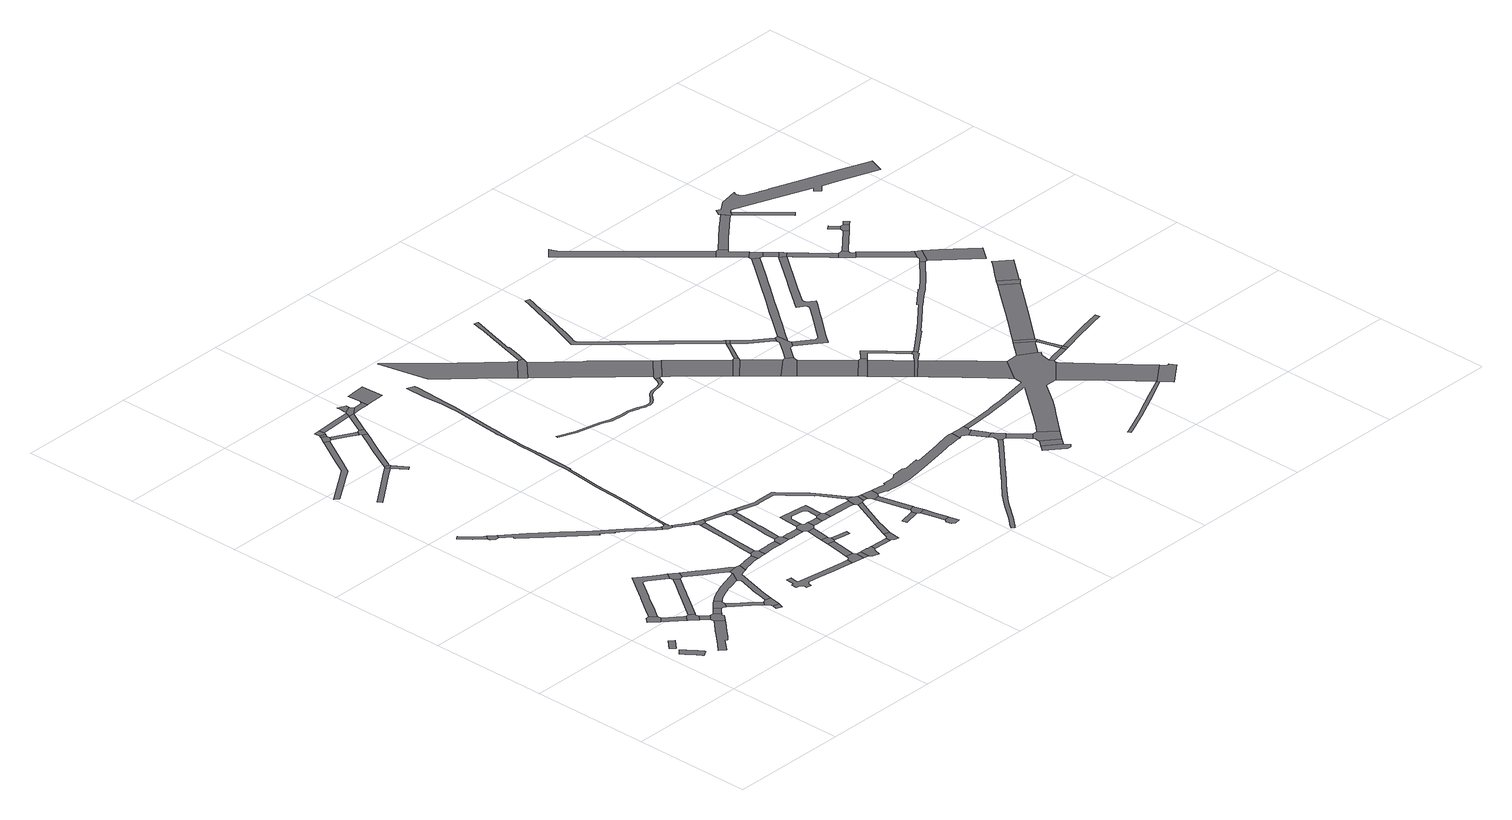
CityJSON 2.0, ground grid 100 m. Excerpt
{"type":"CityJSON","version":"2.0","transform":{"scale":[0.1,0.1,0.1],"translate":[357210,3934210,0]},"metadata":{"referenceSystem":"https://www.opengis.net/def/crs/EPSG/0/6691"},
"CityObjects":{
"road1":{"type":"Road","attributes":{"RoadStructureAttribute.sectionType":"1"},"geometry":[{"type":"MultiSurface","lod":"1","boundaries":[[[0,1,2,3,4,5,6,7,8,9,10,11,12,13,14]]]}]},
"road2":{"type":"Road","geometry":[{"type":"MultiSurface","lod":"1","boundaries":[[[15,16,17,18]]]}]},
"road3":{"type":"Road","geometry":[{"type":"MultiSurface","lod":"1","boundaries":[[[19,20,21,22,23,24,25]]]}]},
"road4":{"type":"Road","attributes":{"RoadStructureAttribute.sectionType":"1"},"geometry":[{"type":"MultiSurface","lod":"1","boundaries":[[[26,27,28,29,30,31,32,33,34,35,36,37,38,39,40]]]}]},
"road5":{"type":"Road","attributes":{"RoadStructureAttribute.sectionType":"1"},"geometry":[{"type":"MultiSurface","lod":"1","boundaries":[[[41,42,25,24,43,44]]]}]},
"road6":{"type":"Road","geometry":[{"type":"MultiSurface","lod":"1","boundaries":[[[43,45,46,47,48,49,50,51,44]]]}]},
"road7":{"type":"Road","attributes":{"RoadStructureAttribute.sectionType":"1"},"geometry":[{"type":"MultiSurface","lod":"1","boundaries":[[[52,53,48,47,54]]]}]},
"road8":{"type":"Road","geometry":[{"type":"MultiSurface","lod":"1","boundaries":[[[55,52,54,56,32,31,57,58,59]]]}]},
"road9":{"type":"Road","attributes":{"RoadStructureAttribute.sectionType":"1"},"geometry":[{"type":"MultiSurface","lod":"1","boundaries":[[[60,61,62,55,59,63,64,65]]]}]},
"road10":{"type":"Road","attributes":{"RoadStructureAttribute.sectionType":"1"},"geometry":[{"type":"MultiSurface","lod":"1","boundaries":[[[66,67,68,69,70,71,72,73,74,75,20,19,76,77,78,79,80,81,82,83]]]}]},
"road11":{"type":"Road","attributes":{"RoadStructureAttribute.sectionType":"1"},"geometry":[{"type":"MultiSurface","lod":"1","boundaries":[[[84,85,86,87,88,51,50,89,90,91,92,93]]]}]},
"road12":{"type":"Road","geometry":[{"type":"MultiSurface","lod":"1","boundaries":[[[94,95,96,97,98,99,100,60,65,101,102]]]}]},
"road13":{"type":"Road","attributes":{"RoadStructureAttribute.sectionType":"1"},"geometry":[{"type":"MultiSurface","lod":"1","boundaries":[[[103,104,105,106,107,108,109,110]]]}]},
"road14":{"type":"Road","attributes":{"RoadStructureAttribute.sectionType":"1"},"geometry":[{"type":"MultiSurface","lod":"1","boundaries":[[[111,112,113,114,115,116,94,102]]]}]},
"road15":{"type":"Road","geometry":[{"type":"MultiSurface","lod":"1","boundaries":[[[106,105,117,118,119,120,121]]]}]},
"road16":{"type":"Road","geometry":[{"type":"MultiSurface","lod":"1","boundaries":[[[122,123,124,125]]]}]},
"road17":{"type":"Road","geometry":[{"type":"MultiSurface","lod":"1","boundaries":[[[126,127,128,113,112,129,122,125]]]}]},
"road18":{"type":"Road","attributes":{"RoadStructureAttribute.sectionType":"1"},"geometry":[{"type":"MultiSurface","lod":"1","boundaries":[[[130,131,132,133,134,135,136,137,138,97,96,139,140,141,142,143,144,145,146,147,148,149,150]]]}]},
"road19":{"type":"Road","geometry":[{"type":"MultiSurface","lod":"1","boundaries":[[[151,152,66,83,84,93]]]}]},
"road20":{"type":"Road","geometry":[{"type":"MultiSurface","lod":"1","boundaries":[[[127,153,154,155,156,157,158,159,160,161,150,149,162,163,164,165,166,167,168,128]]]}]},
"road21":{"type":"Road","attributes":{"RoadStructureAttribute.sectionType":"1"},"geometry":[{"type":"MultiSurface","lod":"1","boundaries":[[[169,170,171,161,160,172,173,174,175,152,151]]]}]},
"road22":{"type":"Road","attributes":{"RoadStructureAttribute.sectionType":"1"},"geometry":[{"type":"MultiSurface","lod":"1","boundaries":[[[120,176,177,178,179,180,181,182,183,184,185,186,187,188,189,190,191,192,193,194,195,196,121]]]}]},
"road23":{"type":"Road","attributes":{"RoadStructureAttribute.sectionType":"1"},"geometry":[{"type":"MultiSurface","lod":"1","boundaries":[[[197,198,199,200,201,202,203,204,205,206,207,208,209,210,211,212,213,214,215,216]]]}]},
"road24":{"type":"Road","attributes":{"RoadStructureAttribute.sectionType":"1"},"geometry":[{"type":"MultiSurface","lod":"1","boundaries":[[[217,218,219,220,221,222,223,224,225,226,227,224,228]]]}]},
"road25":{"type":"Road","geometry":[{"type":"MultiSurface","lod":"1","boundaries":[[[158,229,230,231,232,233,234,235,236,237,238,239,240,241,242,243,159]]]}]},
"road26":{"type":"Road","geometry":[{"type":"MultiSurface","lod":"1","boundaries":[[[224,227,244,245,246,228]]]}]},
"road27":{"type":"Road","attributes":{"RoadStructureAttribute.sectionType":"1"},"geometry":[{"type":"MultiSurface","lod":"1","boundaries":[[[247,248,249,250,251,252,253,254,255,256,257,258,259,260,261,262,263,264,265,266,267,268]]]}]},
"road28":{"type":"Road","geometry":[{"type":"MultiSurface","lod":"1","boundaries":[[[269,270,271,272,273,237,236,274,275,276,277]]]}]},
"road29":{"type":"Road","geometry":[{"type":"MultiSurface","lod":"1","boundaries":[[[278,279,280,281,282,283,284,285,286,287,190,189,288,289]]]}]},
"road30":{"type":"Road","geometry":[{"type":"MultiSurface","lod":"1","boundaries":[[[290,291,206,205,292,293,294]]]}]},
"road31":{"type":"Road","attributes":{"RoadStructureAttribute.sectionType":"1"},"geometry":[{"type":"MultiSurface","lod":"1","boundaries":[[[295,296,297,298,299,271,270,300,301,302,303,304,305]]]}]},
"road32":{"type":"Road","attributes":{"RoadStructureAttribute.sectionType":"1"},"geometry":[{"type":"MultiSurface","lod":"1","boundaries":[[[306,307,308,309,245,244,310,311,312,313,314,315,316]]]}]},
"road33":{"type":"Road","attributes":{"RoadStructureAttribute.sectionType":"1"},"geometry":[{"type":"MultiSurface","lod":"1","boundaries":[[[317,318,319,320,321,322,277,276,323,324,325,326,327,328,329]]]}]},
"road34":{"type":"Road","attributes":{"RoadStructureAttribute.sectionType":"1"},"geometry":[{"type":"MultiSurface","lod":"1","boundaries":[[[290,294,330,331,332]]]}]},
"road35":{"type":"Road","attributes":{"RoadStructureAttribute.sectionType":"1"},"geometry":[{"type":"MultiSurface","lod":"1","boundaries":[[[333,334,335,336,337,338,278,289]]]}]},
"road36":{"type":"Road","geometry":[{"type":"MultiSurface","lod":"1","boundaries":[[[339,332,331,340,341]]]}]},
"road37":{"type":"Road","attributes":{"RoadStructureAttribute.sectionType":"1"},"geometry":[{"type":"MultiSurface","lod":"1","boundaries":[[[342,343,293,292,344,345,346]]]}]},
"road38":{"type":"Road","geometry":[{"type":"MultiSurface","lod":"1","boundaries":[[[347,348,337,336,349,350,295,305,351]]]}]},
"road39":{"type":"Road","geometry":[{"type":"MultiSurface","lod":"1","boundaries":[[[352,353,354,355,317,329]]]}]},
"road40":{"type":"Road","geometry":[{"type":"MultiSurface","lod":"1","boundaries":[[[356,268,267,357,358,359,360,361]]]}]},
"road41":{"type":"Road","geometry":[{"type":"MultiSurface","lod":"1","boundaries":[[[345,362,316,315,363,364,346]]]}]},
"road42":{"type":"Road","attributes":{"RoadStructureAttribute.sectionType":"1"},"geometry":[{"type":"MultiSurface","lod":"1","boundaries":[[[365,366,359,358]]]}]},
"road43":{"type":"Road","attributes":{"RoadStructureAttribute.sectionType":"1"},"geometry":[{"type":"MultiSurface","lod":"1","boundaries":[[[360,367,368,369,370,371,361]]]}]},
"road44":{"type":"Road","attributes":{"RoadStructureAttribute.sectionType":"1"},"geometry":[{"type":"MultiSurface","lod":"1","boundaries":[[[340,372,373,374,375,376,377,378,341]]]}]},
"road45":{"type":"Road","attributes":{"RoadStructureAttribute.sectionType":"1"},"geometry":[{"type":"MultiSurface","lod":"1","boundaries":[[[379,380,381,382,347,351]]]}]},
"road46":{"type":"Road","attributes":{"RoadStructureAttribute.sectionType":"1"},"geometry":[{"type":"MultiSurface","lod":"1","boundaries":[[[383,384,385,386,387,355,354,388,389,390,391,392,393,394,395]]]}]},
"road47":{"type":"Road","attributes":{"RoadStructureAttribute.sectionType":"1"},"geometry":[{"type":"MultiSurface","lod":"1","boundaries":[[[396,397,398,399,400,401,402,403,404,353,352]]]}]},
"road48":{"type":"Road","geometry":[{"type":"MultiSurface","lod":"1","boundaries":[[[405,406,407,408,409,366,365,410,411]]]}]},
"road49":{"type":"Road","geometry":[{"type":"MultiSurface","lod":"1","boundaries":[[[412,369,368,413,414,415,416]]]}]},
"road50":{"type":"Road","attributes":{"RoadStructureAttribute.sectionType":"1"},"geometry":[{"type":"MultiSurface","lod":"1","boundaries":[[[363,417,375,364]]]}]},
"road51":{"type":"Road","attributes":{"RoadStructureAttribute.sectionType":"1"},"geometry":[{"type":"MultiSurface","lod":"1","boundaries":[[[418,419,420,421,412,416]]]}]},
"road52":{"type":"Road","geometry":[{"type":"MultiSurface","lod":"1","boundaries":[[[381,380,422,395,394,423,424]]]}]},
"road53":{"type":"Road","geometry":[{"type":"MultiSurface","lod":"1","boundaries":[[[425,426,427,428,429,401,400,430,420,419,431,432]]]}]},
"road54":{"type":"Road","geometry":[{"type":"MultiSurface","lod":"1","boundaries":[[[433,434,435,436,415,414]]]}]},
"road55":{"type":"Road","attributes":{"RoadStructureAttribute.sectionType":"1"},"geometry":[{"type":"MultiSurface","lod":"1","boundaries":[[[407,406,437,438,439,440]]]}]},
"road56":{"type":"Road","geometry":[{"type":"MultiSurface","lod":"1","boundaries":[[[375,417,441,442,443,444,376]]]}]},
"road57":{"type":"Road","attributes":{"RoadStructureAttribute.sectionType":"1"},"geometry":[{"type":"MultiSurface","lod":"1","boundaries":[[[445,446,447,444,443,448]]]}]},
"road58":{"type":"Road","attributes":{"RoadStructureAttribute.sectionType":"1"},"geometry":[{"type":"MultiSurface","lod":"1","boundaries":[[[281,449,450,451,452,453,454,455,456,457,458,459,460,461,462,463,464,465,466,467,468,469,470,471,472,473,474,475,476,477,478,479,480,481,482,483,484,485,486,487,488,489,490,491,492,493,494,495,496,497,498,499,500,501,282]]]}]},
"road59":{"type":"Road","attributes":{"RoadStructureAttribute.sectionType":"1"},"geometry":[{"type":"MultiSurface","lod":"1","boundaries":[[[502,432,431,503,504,505]]]}]},
"road60":{"type":"Road","geometry":[{"type":"MultiSurface","lod":"1","boundaries":[[[506,507,508,509,510,441,417]]]}]},
"road61":{"type":"Road","attributes":{"RoadStructureAttribute.sectionType":"1"},"geometry":[{"type":"MultiSurface","lod":"1","boundaries":[[[511,512,513,514,515,516,517,429,428,518,519,520,521,522,523,524,525]]]}]},
"road62":{"type":"Road","geometry":[{"type":"MultiSurface","lod":"1","boundaries":[[[526,527,528,440,439,529,530,531]]]}]},
"road63":{"type":"Road","geometry":[{"type":"MultiSurface","lod":"1","boundaries":[[[511,525,505,504,532,533]]]}]},
"road64":{"type":"Road","attributes":{"RoadStructureAttribute.sectionType":"1"},"geometry":[{"type":"MultiSurface","lod":"1","boundaries":[[[423,534,535,536,537,538,539,540,541,542,543,544,545,546,547,548,549,550,551,552,553,554,555,556,557,558,559,424]]]}]},
"road65":{"type":"Road","geometry":[{"type":"MultiSurface","lod":"1","boundaries":[[[560,508,507,561,562,563,564,565,566]]]}]},
"road66":{"type":"Road","attributes":{"RoadStructureAttribute.sectionType":"1"},"geometry":[{"type":"MultiSurface","lod":"1","boundaries":[[[567,568,569,570,527,526,571,572,573,574,575,576,577]]]}]},
"road67":{"type":"Road","attributes":{"RoadStructureAttribute.sectionType":"1"},"geometry":[{"type":"MultiSurface","lod":"1","boundaries":[[[532,578,579,580,581,582,583,584,585,586,587,588,533]]]}]},
"road68":{"type":"Road","geometry":[{"type":"MultiSurface","lod":"1","boundaries":[[[589,590,591,592]]]}]},
"road69":{"type":"Road","geometry":[{"type":"MultiSurface","lod":"1","boundaries":[[[576,593,594,595,596,550,549,597,598,599,600,582,581,577]]]}]},
"road70":{"type":"Road","attributes":{"RoadStructureAttribute.sectionType":"1"},"geometry":[{"type":"MultiSurface","lod":"1","boundaries":[[[601,602,603,604,605,606]]]}]},
"road71":{"type":"Road","attributes":{"RoadStructureAttribute.sectionType":"1"},"geometry":[{"type":"MultiSurface","lod":"1","boundaries":[[[595,594,607,608]]]}]},
"road72":{"type":"Road","attributes":{"RoadStructureAttribute.sectionType":"1"},"geometry":[{"type":"MultiSurface","lod":"1","boundaries":[[[609,605,604,610,611,612,613]]]}]},
"road73":{"type":"Road","geometry":[{"type":"MultiSurface","lod":"1","boundaries":[[[612,614,615,616,589,592,613]]]}]},
"road74":{"type":"Road","attributes":{"RoadStructureAttribute.sectionType":"1"},"geometry":[{"type":"MultiSurface","lod":"1","boundaries":[[[617,616,615,618,619,620]]]}]},
"road75":{"type":"Road","geometry":[{"type":"MultiSurface","lod":"1","boundaries":[[[607,621,622,620,619,623,624,625,608]]]}]},
"road76":{"type":"Road","attributes":{"RoadStructureAttribute.sectionType":"1"},"geometry":[{"type":"MultiSurface","lod":"1","boundaries":[[[626,627,628,629,630,631,632,633,634,635,636,637,638,639,640,641,642,643,644,645,646,647,648,649,650,651,652,653,654,655,656,657,658,659,660,661,662,663,664,665,666,667,668,669,670,671,672,673,674,675,676,677,678,679,680,681,682,683,684,685,686,687,688,689]]]}]},
"road77":{"type":"Road","attributes":{"function":"2","RoadStructureAttribute.sectionType":"1"},"geometry":[{"type":"MultiSurface","lod":"1","boundaries":[[[690,691,692,693,694,695,696,697,698,699,700,701]]]}]},
"road78":{"type":"Road","geometry":[{"type":"MultiSurface","lod":"1","boundaries":[[[702,703,704,705,690,701]]]}]},
"road79":{"type":"Road","attributes":{"RoadStructureAttribute.sectionType":"1"},"geometry":[{"type":"MultiSurface","lod":"1","boundaries":[[[706,707,708,709,710,711,712,713,714,715,716,717,718,719,720,721,722,723,724,725,726,727,624,623,728,729,730,731,732,733,734,735,736,737,738,739,740,741,742,743,744,745,746,747,748,749,750,751]]]}]},
"road80":{"type":"Road","attributes":{"RoadStructureAttribute.sectionType":"1"},"geometry":[{"type":"MultiSurface","lod":"1","boundaries":[[[752,753,754,755,756,757,758,759,760,761,762,763,764,765,766,767,768,769,770,771,772,773,774,775,776,777,778,779,780,781,782]]]}]},
"road81":{"type":"Road","attributes":{"function":"2","RoadStructureAttribute.sectionType":"1"},"geometry":[{"type":"MultiSurface","lod":"1","boundaries":[[[783,784,785,786,787,788,703,702]]]}]},
"road82":{"type":"Road","attributes":{"RoadStructureAttribute.sectionType":"1"},"geometry":[{"type":"MultiSurface","lod":"1","boundaries":[[[789,790,791,792,793,794,705,704,795,796,797,798,799,800,801,802,803,804,805]]]}]},
"road83":{"type":"Road","geometry":[{"type":"MultiSurface","lod":"1","boundaries":[[[806,807,785,784,689,688,808]]]}]},
"road84":{"type":"Road","attributes":{"function":"2","RoadStructureAttribute.sectionType":"1"},"geometry":[{"type":"MultiSurface","lod":"1","boundaries":[[[809,810,811,812,813,814,815,806,808]]]}]},
"road85":{"type":"Road","geometry":[{"type":"MultiSurface","lod":"1","boundaries":[[[816,817,818,819,820,821,706,751,822,823,824,825,826,827,828,829,830]]]}]},
"road86":{"type":"Road","attributes":{"RoadStructureAttribute.sectionType":"1"},"geometry":[{"type":"MultiSurface","lod":"1","boundaries":[[[831,832,833,834,835,836,837,838,839,840,830,829]]]}]},
"road87":{"type":"Road","geometry":[{"type":"MultiSurface","lod":"1","boundaries":[[[841,842,843,844,845,846,847,848,849,836,835,850,851,852,853,854,770,769]]]}]},
"road88":{"type":"Road","geometry":[{"type":"MultiSurface","lod":"1","boundaries":[[[855,856,857,858,859,860,861,862]]]}]},
"road89":{"type":"Road","geometry":[{"type":"MultiSurface","lod":"1","boundaries":[[[863,864,865,812,811,866,867]]]}]},
"road90":{"type":"Road","attributes":{"RoadStructureAttribute.sectionType":"1"},"geometry":[{"type":"MultiSurface","lod":"1","boundaries":[[[868,869,842,841,870,871,872,873]]]}]},
"road91":{"type":"Road","attributes":{"function":"3","RoadStructureAttribute.sectionType":"1"},"geometry":[{"type":"MultiSurface","lod":"1","boundaries":[[[874,875,857,856,876,877]]]}]},
"road92":{"type":"Road","attributes":{"function":"2","RoadStructureAttribute.sectionType":"1"},"geometry":[{"type":"MultiSurface","lod":"1","boundaries":[[[866,878,879,880,881,882,883,867]]]}]},
"road93":{"type":"Road","geometry":[{"type":"MultiSurface","lod":"1","boundaries":[[[872,884,874,877,885,886,887,873]]]}]},
"road94":{"type":"Road","attributes":{"RoadStructureAttribute.sectionType":"1"},"geometry":[{"type":"MultiSurface","lod":"1","boundaries":[[[888,889,890,891,892,893,894,895,896,897,898,899,900,901,902,903,904,905,906,907,908,909,910,911,912,913,914,915,916,917,918,919,920,921,922]]]}]},
"road95":{"type":"Road","geometry":[{"type":"MultiSurface","lod":"1","boundaries":[[[923,924,925,881,880,926,927]]]}]},
"road96":{"type":"Road","attributes":{"function":"2","RoadStructureAttribute.sectionType":"1"},"geometry":[{"type":"MultiSurface","lod":"1","boundaries":[[[926,928,929,930,931,927]]]}]},
"road97":{"type":"Road","geometry":[{"type":"MultiSurface","lod":"1","boundaries":[[[932,933,934,905,904,935]]]}]},
"road98":{"type":"Road","attributes":{"RoadStructureAttribute.sectionType":"1"},"geometry":[{"type":"MultiSurface","lod":"1","boundaries":[[[936,937,865,864,938,932,939,940,941,942,943,944,945,946,947,933,932,935]]]}]},
"road99":{"type":"Road","geometry":[{"type":"MultiSurface","lod":"1","boundaries":[[[930,948,949,950,951,931]]]}]},
"road100":{"type":"Road","geometry":[{"type":"MultiSurface","lod":"1","boundaries":[[[952,953,954,944,943,955,956,925,924,957,958,959,960]]]}]},
"road101":{"type":"Road","attributes":{"function":"2","RoadStructureAttribute.sectionType":"1"},"geometry":[{"type":"MultiSurface","lod":"1","boundaries":[[[961,962,963,964,965,966,967,949,948]]]}]},
"road102":{"type":"Road","attributes":{"function":"3","RoadStructureAttribute.sectionType":"1"},"geometry":[{"type":"MultiSurface","lod":"1","boundaries":[[[968,969,970,971,972,973,974,975,887,886,976,977,978,979,980,981,982,983,984,985,986,987,988,989,990,991,992,993,994,995,996,997,998,999,1000,1001,818,817]]]}]},
"road103":{"type":"Road","geometry":[{"type":"MultiSurface","lod":"1","boundaries":[[[1002,1003,1004,964,963,1005,1006,1007,1008,1009,1010,1011,1012,1013,1014]]]}]},
"road104":{"type":"Road","attributes":{"RoadStructureAttribute.sectionType":"1"},"geometry":[{"type":"MultiSurface","lod":"1","boundaries":[[[1015,1016,1017,1018,1019,1020,1021,1022,951,950,1023,1024,1025,1026,1027,1028,1002,1014]]]}]},
"road105":{"type":"Road","attributes":{"function":"2","RoadStructureAttribute.sectionType":"1"},"geometry":[{"type":"MultiSurface","lod":"1","boundaries":[[[1029,1030,1031,1032,994,993,1033,1034,1006,1005]]]}]},
"road106":{"type":"Road","attributes":{"RoadStructureAttribute.sectionType":"1"},"geometry":[{"type":"MultiSurface","lod":"1","boundaries":[[[1035,1036,1037,1038,1039,1040,1041,1042,1043,1044,1045,1046,1047]]]}]},
"road107":{"type":"Road","attributes":{"RoadStructureAttribute.sectionType":"1"},"geometry":[{"type":"MultiSurface","lod":"1","boundaries":[[[953,1048,1049,1050,1051,1052,1053,1054,1055,1056,1057,1058,1059,1060,1061,1062,1063,1064,1065,1066,1067,954]]]}]},
"road108":{"type":"Road","attributes":{"RoadStructureAttribute.sectionType":"1"},"geometry":[{"type":"MultiSurface","lod":"1","boundaries":[[[1068,1069,1070,1071,1072,1073,1074,1075,1076,1077,1078,1079,1080,1081,1082,1083,1084,1085,1086,1087,1088]]]}]},
"road109":{"type":"Road","attributes":{"function":"2","RoadStructureAttribute.sectionType":"1"},"geometry":[{"type":"MultiSurface","lod":"1","boundaries":[[[981,1089,1090,1091,1092,1047,1093,1094,1095,1096,1097,982]]]}]},
"road110":{"type":"Road","attributes":{"RoadStructureAttribute.sectionType":"1"},"geometry":[{"type":"MultiSurface","lod":"1","boundaries":[[[1098,1099,1100,1101,1102,1103,1104,1105,1106,1107,1108,1109,1110,1111,1112,1113,1114,1115,1116,1117,1118,1119,1120,1121,1122,1110,1123,1124,1125,1126,1127,1128,1129,1130,1131,1132,1133,1134,1135,1136,1137,1138,1139,952,960]]]}]},
"road111":{"type":"Road","geometry":[{"type":"MultiSurface","lod":"1","boundaries":[[[1140,1141,1142,1143,992,991,1144,1145,1146,1147,1148]]]}]},
"road112":{"type":"Road","geometry":[{"type":"MultiSurface","lod":"1","boundaries":[[[1149,1150,1151,986,985,1152,1153,1154]]]}]},
"road113":{"type":"Road","geometry":[{"type":"MultiSurface","lod":"1","boundaries":[[[1155,1156,1157,1140,1148]]]}]},
"road114":{"type":"Road","geometry":[{"type":"MultiSurface","lod":"1","boundaries":[[[1046,1158,1159,1160,1161,1162,1093,1047]]]}]},
"road115":{"type":"Road","geometry":[{"type":"MultiSurface","lod":"1","boundaries":[[[1154,1153,1163,1164,1165]]]}]},
"road116":{"type":"Road","geometry":[{"type":"MultiSurface","lod":"1","boundaries":[[[1166,1154,1165,1167,1155,1148]]]}]},
"road117":{"type":"Road","attributes":{"RoadStructureAttribute.sectionType":"1"},"geometry":[{"type":"MultiSurface","lod":"1","boundaries":[[[1168,1169,1170,1171,1172,1173,1174,1175,1176,1177,1178,1179,1013,1012,1180,1181,1182,1183,1184,1185,1186,1187,1188,1189,1190,1191,1192,1193]]]}]},
"road118":{"type":"Road","geometry":[{"type":"MultiSurface","lod":"1","boundaries":[[[1194,1195,1196,1078,1077,1197,1198,1199,1200]]]}]},
"road119":{"type":"Road","geometry":[{"type":"MultiSurface","lod":"1","boundaries":[[[1199,1060,1059,1201,1202,1200]]]}]},
"road120":{"type":"Road","attributes":{"RoadStructureAttribute.sectionType":"1"},"geometry":[{"type":"MultiSurface","lod":"1","boundaries":[[[1202,1201,1203,1204]]]}]},
"road121":{"type":"Road","attributes":{"RoadStructureAttribute.sectionType":"1"},"geometry":[{"type":"MultiSurface","lod":"1","boundaries":[[[1164,1205,1206,1207,1208,1209,1210,1211,1212,1213,1214,1165]]]}]},
"road122":{"type":"Road","geometry":[{"type":"MultiSurface","lod":"1","boundaries":[[[1203,1123,1110,1122,1215,1204]]]}]},
"road123":{"type":"Road","attributes":{"function":"3","RoadStructureAttribute.sectionType":"1"},"geometry":[{"type":"MultiSurface","lod":"1","boundaries":[[[1156,1216,1217,1218,1219,1220,1221,1222,1223,1224,1225,1226,1227,1228,1229,1230,1231,1157]]]}]},
"road124":{"type":"Road","geometry":[{"type":"MultiSurface","lod":"1","boundaries":[[[1232,1233,1234,1235,1236,1237,1238,1239,1196,1195]]]}]},
"road125":{"type":"Road","geometry":[{"type":"MultiSurface","lod":"1","boundaries":[[[1240,1241,1242,1243,1244,1245,1246,1117,1116]]]}]},
"road126":{"type":"Road","attributes":{"RoadStructureAttribute.sectionType":"1"},"geometry":[{"type":"MultiSurface","lod":"1","boundaries":[[[1247,1248,1249,1250,1241,1240,1251,1252,1253,1254,1255,1256,1257]]]}]},
"road127":{"type":"Road","geometry":[{"type":"MultiSurface","lod":"1","boundaries":[[[1222,1221,1258,1259,1260]]]}]},
"road128":{"type":"Road","attributes":{"RoadStructureAttribute.sectionType":"1"},"geometry":[{"type":"MultiSurface","lod":"1","boundaries":[[[1261,1262,1245,1244,1263,1264,1265]]]}]},
"road129":{"type":"Road","geometry":[{"type":"MultiSurface","lod":"1","boundaries":[[[1266,1267,1257,1256,1268,1269,1270,1168,1193]]]}]},
"road130":{"type":"Road","geometry":[{"type":"MultiSurface","lod":"1","boundaries":[[[1271,1272,1273,1274]]]}]},
"road131":{"type":"Road","attributes":{"function":"3","RoadStructureAttribute.sectionType":"1"},"geometry":[{"type":"MultiSurface","lod":"1","boundaries":[[[1259,1275,1276,1277,1278,1279,1280,1281,1282,1283,1284,1260]]]}]},
"road132":{"type":"Road","geometry":[{"type":"MultiSurface","lod":"1","boundaries":[[[1285,1286,1287,1288]]]}]},
"road133":{"type":"Road","geometry":[{"type":"MultiSurface","lod":"1","boundaries":[[[1264,1289,1290,1285,1288,1265]]]}]},
"road134":{"type":"Road","attributes":{"RoadStructureAttribute.sectionType":"1"},"geometry":[{"type":"MultiSurface","lod":"1","boundaries":[[[1266,1291,1292,1293,1267]]]}]},
"road135":{"type":"Road","attributes":{"RoadStructureAttribute.sectionType":"1"},"geometry":[{"type":"MultiSurface","lod":"1","boundaries":[[[1289,1294,1295,1290]]]}]},
"road136":{"type":"Road","attributes":{"RoadStructureAttribute.sectionType":"1"},"geometry":[{"type":"MultiSurface","lod":"1","boundaries":[[[1296,1297,1298,1299,1300,1301,1302,1303,1304,1305,1306,1307,1308,1309,1310,1311,1312,1313,1314,1315,1316,1317,1318,1319,1320,1321,1322,1323,1324,1325,1326,1327,1328,1329,1330,1331,1332,1333,1334,1236,1235,1271,1274]]]}]}
},
"vertices":[
[105,610,0],[127,583,0],[131,577,0],[150,553,0],[176,517,0],[202,479,0],[207,471,0],[258,503,0],[252,513,0],[225,552,0],[199,589,0],[175,619,0],[149,651,0],[142,658,0],[97,619,0],
[143,689,0],[219,769,0],[182,803,0],[110,726,0],
[380,1090,0],[337,1133,0],[307,1130,0],[269,1090,0],[330,1032,0],[342,1021,0],[385,1059,0],
[469,505,0],[484,491,0],[517,524,0],[566,576,0],[651,665,0],[673,688,0],[614,743,0],[609,738,0],[582,710,0],[517,643,0],[503,629,0],[442,564,0],[384,501,0],[328,441,0],[373,400,0],
[512,943,0],[389,1055,0],[483,894,0],[521,935,0],
[492,886,0],[530,852,0],[553,831,0],[589,872,0],[586,902,0],[592,910,0],[550,939,0],
[652,816,0],[597,865,0],[610,780,0],
[681,813,0],[611,775,0],[722,740,0],[708,754,0],[724,770,0],
[739,868,0],[722,852,0],[715,845,0],[754,800,0],[757,803,0],[779,825,0],
[867,1436,0],[828,1465,0],[780,1500,0],[658,1589,0],[657,1587,0],[572,1465,0],[498,1361,0],[492,1352,0],[373,1185,0],[368,1177,0],[455,1195,0],[532,1305,0],[547,1326,0],[585,1379,0],[660,1485,0],[690,1490,0],[702,1482,0],[838,1382,0],
[843,1352,0],[789,1276,0],[716,1173,0],[710,1164,0],[697,1145,0],[738,1116,0],[755,1140,0],[777,1172,0],[812,1222,0],[883,1323,0],
[846,849,0],[850,881,0],[854,884,0],[817,932,0],[793,914,0],[770,894,0],[748,876,0],[809,821,0],[820,811,0],
[276,2810,0],[275,2809,0],[354,2736,0],[380,2764,0],[366,2777,0],[300,2837,0],[230,2921,0],[202,2898,0],
[952,687,0],[1021,622,0],[1052,655,0],[971,731,0],[887,810,0],[876,821,0],
[358,2710,0],[388,2683,0],[409,2684,0],[414,2684,0],[436,2712,0],
[1058,565,0],[1045,525,0],[1093,509,0],[1106,549,0],
[1108,557,0],[1129,653,0],[1081,664,0],[1050,594,0],
[1079,1051,0],[996,1024,0],[969,1014,0],[942,1002,0],[926,995,0],[915,991,0],[888,978,0],[864,964,0],[839,948,0],[873,897,0],[896,913,0],[917,925,0],[940,936,0],[955,943,0],[958,944,0],[964,947,0],[990,957,0],[1015,967,0],[1055,978,0],[1141,999,0],[1195,1087,0],
[913,1327,0],[941,1382,0],
[1155,770,0],[1161,789,0],[1172,829,0],[1231,1032,0],[1273,1047,0],[1293,1055,0],[1311,1124,0],[1282,1132,0],[1200,1117,0],[1164,977,0],[1164,976,0],[1122,834,0],[1114,808,0],[1109,790,0],[1107,783,0],[1095,729,0],
[1039,1235,0],[1108,1184,0],[1130,1168,0],[1236,1166,0],[1172,1213,0],[1074,1285,0],[1040,1309,0],
[415,2683,0],[500,2613,0],[493,2603,0],[493,2590,0],[645,2446,0],[943,2164,0],[954,2180,0],[1017,2124,0],[1041,2102,0],[1046,2112,0],[1100,2064,0],[1102,2062,0],[1274,1907,0],[1309,1882,0],[1330,1912,0],[1297,1936,0],[1126,2089,0],[956,2242,0],[781,2408,0],[666,2516,0],[605,2574,0],
[227,4027,0],[294,4072,0],[362,4118,0],[373,4125,0],[403,4176,0],[429,4222,0],[478,4305,0],[573,4470,0],[593,4503,0],[553,4526,0],[540,4503,0],[439,4328,0],[399,4259,0],[352,4177,0],[340,4157,0],[335,4154,0],[240,4090,0],[200,4063,0],[8,3933,0],[44,3904,0],
[518,3907,0],[382,3808,0],[195,3674,0],[219,3641,0],[406,3776,0],[542,3875,0],[577,3901,0],[607,3922,0],[686,3810,0],[718,3833,0],[639,3945,0],[584,3954,0],
[1297,1055,0],[1298,1056,0],[1301,1057,0],[1335,1067,0],[1376,1076,0],[1415,1085,0],[1446,1090,0],[1477,1093,0],[1467,1154,0],[1437,1149,0],[1405,1145,0],[1376,1138,0],[1370,1136,0],[1331,1128,0],[1329,1127,0],
[632,3956,0],[598,3974,0],[590,3958,0],
[1841,602,0],[1591,636,0],[1525,644,0],[1425,657,0],[1428,683,0],[1433,731,0],[1394,736,0],[1389,698,0],[1385,662,0],[1366,664,0],[1359,614,0],[1399,609,0],[1417,586,0],[1414,559,0],[1454,553,0],[1457,581,0],[1480,599,0],[1584,586,0],[1717,567,0],[1824,552,0],[1890,544,0],[1897,596,0],
[1552,1163,0],[1534,1181,0],[1489,1185,0],[1488,1173,0],[1478,1164,0],[1507,1095,0],[1538,1098,0],[1558,1099,0],[1554,1160,0],
[1394,1868,0],[1381,1875,0],[1383,1902,0],[1384,1917,0],[1362,1918,0],[1359,1914,0],[1356,1911,0],[1350,1909,0],[1345,1908,0],[1340,1909,0],[1343,1858,0],[1379,1844,0],
[588,4585,0],[584,4579,0],[612,4508,0],[631,4544,0],[628,4562,0],
[1539,1715,0],[1519,1500,0],[1514,1452,0],[1506,1362,0],[1498,1281,0],[1547,1326,0],[1553,1383,0],[1559,1448,0],[1562,1481,0],[1579,1661,0],[1583,1711,0],
[808,4371,0],[761,4283,0],[702,4173,0],[611,3999,0],[638,3966,0],[738,4154,0],[748,4172,0],[790,4252,0],[817,4301,0],[851,4366,0],[816,4384,0],
[1733,1165,0],[1702,1167,0],[1678,1167,0],[1672,1167,0],[1650,1165,0],[1590,1162,0],[1598,1102,0],[1653,1105,0],[1659,1105,0],[1674,1106,0],[1680,1106,0],[1703,1107,0],[1732,1107,0],
[633,4572,0],[641,4587,0],[601,4609,0],
[1421,1818,0],[1432,1811,0],[1432,1805,0],[1516,1753,0],[1531,1781,0],[1435,1842,0],
[598,4654,0],[654,4612,0],[651,4657,0],
[799,4454,0],[741,4485,0],[718,4452,0],[804,4406,0],[828,4439,0],
[1612,1759,0],[1533,1781,0],[1519,1750,0],[1540,1727,0],[1603,1728,0],
[1821,1106,0],[1821,1165,0],[1801,1187,0],[1756,1186,0],
[1925,610,0],[1915,541,0],[1997,530,0],[2006,604,0],[1990,629,0],[1930,639,0],
[809,4404,0],[883,4426,0],[848,4444,0],
[2045,524,0],[2048,603,0],
[2007,735,0],[2025,847,0],[1965,856,0],[1947,741,0],[1937,682,0],
[721,4616,0],[789,4620,0],[925,4628,0],[945,4629,0],[964,4677,0],[789,4666,0],[677,4659,0],
[1773,1679,0],[1780,1677,0],[1789,1709,0],[1784,1711,0],
[1791,1566,0],[1780,1443,0],[1778,1427,0],[1774,1386,0],[1764,1280,0],[1803,1209,0],[1804,1219,0],[1818,1367,0],[1823,1423,0],[1825,1447,0],[1842,1619,0],[1843,1639,0],[1799,1643,0],
[1856,1106,0],[1857,1106,0],[1876,1105,0],[1880,1105,0],[1970,1105,0],[1970,1163,0],[1905,1165,0],[1881,1165,0],[1838,1165,0],
[2133,545,0],[2149,558,0],[2152,598,0],[2109,599,0],[2110,601,0],[2062,500,0],[2116,484,0],
[1976,927,0],[2036,856,0],[2038,858,0],[2046,895,0],[2036,918,0],
[993,4633,0],
[2046,979,0],[2061,1078,0],[2001,1080,0],[1979,944,0],
[1800,1654,0],[1864,1653,0],[1873,1686,0],
[2079,1163,0],[2072,1164,0],[2058,1165,0],[2039,1186,0],[1993,1185,0],[1984,1105,0],[2086,1104,0],[2089,1163,0],
[2122,845,0],[2184,835,0],[2191,871,0],[2123,882,0],
[2162,557,0],[2239,554,0],[2307,552,0],[2309,592,0],
[1057,4682,0],[1048,4696,0],[1037,4713,0],[969,4685,0],
[977,4776,0],[975,4741,0],[971,4709,0],[1037,4745,0],
[1397,2098,0],[1400,2127,0],[1404,2179,0],[1420,2300,0],[1428,2414,0],[1444,2640,0],[1455,2748,0],[1470,2885,0],[1476,2948,0],[1486,2947,0],[1491,3054,0],[1491,3062,0],[1492,3082,0],[1499,3265,0],[1490,3265,0],[1492,3307,0],[1492,3320,0],[1492,3339,0],[1495,3435,0],[1500,3508,0],[1505,3581,0],[1518,3718,0],[1522,3761,0],[1533,3862,0],[1558,4115,0],[1559,4163,0],[1561,4240,0],[1580,4529,0],[1579,4562,0],[1516,4586,0],[1516,4413,0],[1528,4242,0],[1526,4163,0],[1525,4099,0],[1493,3770,0],[1487,3699,0],[1485,3678,0],[1486,3579,0],[1482,3526,0],[1476,3435,0],[1472,3308,0],[1464,3108,0],[1464,3106,0],[1463,3077,0],[1457,2951,0],[1425,2641,0],[1409,2414,0],[1401,2302,0],[1385,2181,0],[1384,2168,0],[1378,2097,0],[1368,1941,0],[1366,1933,0],
[2124,1162,0],[2124,1102,0],[2178,1100,0],[2180,1159,0],
[1079,4638,0],[1155,4642,0],[1151,4707,0],[1135,4688,0],[1085,4684,0],
[2249,1179,0],[2250,1188,0],[2260,1338,0],[2144,1349,0],[2027,1360,0],[2009,1362,0],[2002,1286,0],[2047,1267,0],[2049,1289,0],[2072,1309,0],[2137,1303,0],[2191,1298,0],[2210,1275,0],[2205,1204,0],[2203,1181,0],
[2392,631,0],[2346,650,0],[2326,602,0],[2326,552,0],[2339,536,0],[2378,531,0],
[2266,1097,0],[2269,1158,0],
[1871,1651,0],[1946,1630,0],[2033,1606,0],[2041,1606,0],[2075,1606,0],[2130,1606,0],[2201,1606,0],[2207,1606,0],[2221,1591,0],[2267,1538,0],[2379,1411,0],[2399,1378,0],[2405,1380,0],[2426,1345,0],[2440,1323,0],[2525,1180,0],[2573,1167,0],[2562,1181,0],[2492,1293,0],[2427,1398,0],[2406,1431,0],[2237,1624,0],[2223,1640,0],[2075,1640,0],[2039,1640,0],[1898,1679,0],
[1152,4708,0],[1188,4644,0],[1326,4653,0],[1312,4838,0],[1202,4829,0],[1148,4825,0],[1156,4718,0],
[2469,943,0],[2420,830,0],[2402,789,0],[2379,732,0],[2403,665,0],[2419,713,0],[2426,734,0],[2439,773,0],[2506,927,0],[2562,1058,0],[2518,1057,0],
[2277,1096,0],[2423,1091,0],[2458,1090,0],[2503,1083,0],[2511,1148,0],[2505,1148,0],[2455,1151,0],[2424,1152,0],[2404,1153,0],[2344,1155,0],[2279,1157,0],
[2708,703,0],[2571,671,0],[2580,632,0],[2717,664,0],
[2585,1069,0],[2594,1074,0],[2608,1142,0],[2597,1150,0],[2524,1161,0],[2523,1155,0],[2521,1152,0],[2517,1150,0],
[2784,379,0],[2810,363,0],[2859,374,0],[2839,460,0],[2790,448,0],[2774,423,0],
[2630,1069,0],[2640,1137,0],
[2764,558,0],[2833,484,0],[2812,574,0],[2792,659,0],[2743,648,0],
[2773,740,0],[2771,748,0],[2724,729,0],
[2720,746,0],[2706,1026,0],[2705,1032,0],[2656,1020,0],
[2650,1047,0],[2650,1046,0],[2727,1056,0],[2737,1123,0],[2682,1131,0],
[2817,3306,0],[2806,3283,0],[2802,3277,0],[2796,3270,0],[2793,3267,0],[2775,3259,0],[2765,3256,0],[2749,3253,0],[2724,3251,0],[2707,3248,0],[2685,3242,0],[2670,3236,0],[2658,3231,0],[2650,3226,0],[2649,3225,0],[2639,3217,0],[2607,3184,0],[2582,3160,0],[2569,3148,0],[2561,3143,0],[2555,3141,0],[2541,3138,0],[2530,3139,0],[2508,3141,0],[2497,3143,0],[2451,3159,0],[2448,3160,0],[2365,3186,0],[2297,3181,0],[2191,3193,0],[2114,3225,0],[1898,3272,0],[1751,3329,0],[1747,3311,0],[1894,3253,0],[2107,3207,0],[2187,3173,0],[2300,3162,0],[2363,3167,0],[2444,3141,0],[2448,3140,0],[2498,3123,0],[2505,3122,0],[2528,3119,0],[2542,3118,0],[2560,3121,0],[2570,3125,0],[2581,3133,0],[2596,3145,0],[2622,3170,0],[2649,3199,0],[2652,3202,0],[2661,3209,0],[2668,3214,0],[2677,3218,0],[2691,3223,0],[2712,3228,0],[2727,3231,0],[2751,3234,0],[2770,3237,0],[2782,3241,0],[2835,3264,0],[2863,3325,0],[2831,3339,0],
[2330,4239,0],[2288,4283,0],[2043,4537,0],[2029,4551,0],[1786,4812,0],[1636,4969,0],[1629,4974,0],[1719,4561,0],[1831,4438,0],[1963,4300,0],[2152,4102,0],[2168,4085,0],
[2217,4033,0],[2376,4185,0],[2391,4236,0],[2358,4245,0],
[3719,1230,0],[3708,1230,0],[3693,1230,0],[3677,1229,0],[3663,1227,0],[3652,1225,0],[3540,1200,0],[3463,1183,0],[3277,1147,0],[3268,1167,0],[3235,1161,0],[3138,1142,0],[3109,1163,0],[3003,1150,0],[2969,1121,0],[2922,1121,0],[2864,1121,0],[2868,1105,0],[2863,1106,0],[2842,1107,0],[2817,1111,0],[2808,1112,0],[2739,1054,0],[2802,1042,0],[2810,1025,0],[2846,1026,0],[2871,1024,0],[2924,1021,0],[2944,1021,0],[2976,1021,0],[2985,1021,0],[3028,1023,0],[3082,1029,0],[3118,1035,0],[3155,1041,0],[3280,1065,0],[3281,1065,0],[3478,1104,0],[3548,1120,0],[3582,1127,0],[3601,1129,0],[3669,1137,0],[3680,1138,0],[3692,1140,0],[3702,1141,0],[3713,1140,0],
[3055,2,0],[3065,18,0],[3068,22,0],[3071,18,0],[3074,22,0],[3144,104,0],[3253,239,0],[3270,260,0],[3285,277,0],[3354,354,0],[3450,447,0],[3484,480,0],[3583,577,0],[3595,588,0],[3681,672,0],[3812,801,0],[3873,864,0],[3905,896,0],[3875,917,0],[3870,910,0],[3788,826,0],[3658,698,0],[3559,601,0],[3461,505,0],[3445,490,0],[3328,378,0],[3243,281,0],[3213,244,0],[3118,125,0],[3047,43,0],[3031,17,0],
[2657,3571,0],[2846,3372,0],[3006,3522,0],[2847,3692,0],[2681,3871,0],[2663,3889,0],
[2493,4746,0],[2499,4745,0],[2465,4628,0],[2462,4617,0],[2419,4466,0],[2408,4429,0],[2394,4248,0],[2408,4296,0],[2442,4418,0],[2434,4420,0],[2435,4422,0],[2446,4460,0],[2464,4523,0],[2485,4595,0],[2526,4737,0],[2549,4819,0],[2516,4829,0],
[3049,3477,0],[3028,3498,0],[2888,3327,0],
[2931,3282,0],[3156,3040,0],[3241,2947,0],[3409,3099,0],[3299,3209,0],[3298,3210,0],[3091,3431,0],
[3839,1174,0],[3852,1186,0],[3849,1228,0],[3802,1224,0],[3784,1225,0],[3765,1226,0],[3741,1154,0],[3743,1153,0],[3746,1151,0],[3753,1147,0],[3763,1140,0],[3768,1136,0],[3774,1131,0],[3783,1122,0],[3849,1157,0],
[3790,1112,0],[3795,1104,0],[3798,1098,0],[3851,1011,0],[3859,996,0],[3915,1021,0],[3898,1057,0],[3861,1132,0],[3859,1135,0],[3857,1140,0],
[3935,895,0],[3980,934,0],[3952,966,0],[3950,969,0],[3943,978,0],[3942,979,0],[3933,993,0],[3923,1006,0],[3917,1017,0],[3861,993,0],[3880,964,0],[3880,954,0],[3880,924,0],[3878,922,0],
[4187,482,0],[4152,526,0],[4025,631,0],[4017,622,0],[3982,579,0],[4127,459,0],[4128,459,0],[4157,458,0],
[3451,3081,0],[3454,3088,0],[3429,3102,0],[3273,2911,0],[3439,3061,0],
[4080,817,0],[4021,886,0],[3983,838,0],[4034,778,0],[4062,746,0],[4107,785,0],
[4069,685,0],[4051,662,0],[4159,534,0],[4197,582,0],
[3320,2859,0],[3400,2771,0],[3474,2688,0],[3651,2828,0],[3595,2890,0],[3518,2975,0],
[4072,734,0],[4199,584,0],[4274,671,0],[4146,783,0],
[3002,4772,0],[2983,4715,0],[2948,4608,0],[2914,4501,0],[2867,4363,0],[2835,4270,0],[2814,4214,0],[2790,4151,0],[2775,4112,0],[2936,3939,0],[3047,3821,0],[3159,3700,0],[3198,3659,0],[3225,3630,0],[3232,3622,0],[3288,3563,0],[3543,3290,0],[3572,3317,0],[3564,3326,0],[3317,3590,0],[3244,3669,0],[3076,3848,0],[3062,3863,0],[3041,3885,0],[3000,3930,0],[2833,4108,0],[2827,4138,0],[2841,4174,0],[2872,4256,0],[2905,4352,0],[2934,4436,0],[2952,4488,0],[2986,4595,0],[3021,4703,0],[3040,4760,0],
[3722,2782,0],[3732,2796,0],[3682,2830,0],[3553,2602,0],[3720,2754,0],
[3749,2384,0],[3803,2325,0],[3851,2271,0],[4016,2418,0],
[3562,3269,0],[3591,3296,0],[3584,3304,0],[3538,3283,0],
[3501,3220,0],[3445,3126,0],[3518,3196,0],[3628,3198,0],[3635,3191,0],[3655,3170,0],[3809,3047,0],[3815,3042,0],[3840,3074,0],[3682,3199,0],[3649,3235,0],[3628,3257,0],
[3896,2221,0],[4060,2368,0],[4077,2384,0],[4045,2419,0],
[3880,2951,0],[3872,2981,0],[3870,3078,0],[3819,3012,0],[3734,2899,0],[3749,2819,0],[3772,2849,0],[3812,2902,0],[3843,2904,0],
[4073,2022,0],[4077,2018,0],[4124,1966,0],[4285,2111,0],[4205,2202,0],[4182,2229,0],[4131,2287,0],
[3997,1197,0],[4111,1206,0],[4171,1215,0],[4291,1232,0],[4557,1273,0],[4537,1248,0],[4301,959,0],[4203,839,0],[4436,856,0],[4487,915,0],[4549,992,0],[4679,1172,0],[4734,1171,0],[4780,1170,0],[4964,1338,0],[4963,1343,0],[4968,1351,0],[4973,1360,0],[4954,1397,0],[4953,1398,0],[4966,1462,0],[4970,1482,0],[4992,1508,0],[4974,1524,0],[4840,1610,0],[4735,1608,0],[4593,1406,0],[4588,1329,0],[4288,1276,0],[4209,1265,0],[4172,1260,0],[4147,1256,0],[4028,1243,0],[4002,1240,0],
[4350,2189,0],[4350,2177,0],[4334,2162,0],[4139,1949,0],[4302,2094,0],[4303,2096,0],[4361,2136,0],[4373,2145,0],[4385,2153,0],[4386,2167,0],[4397,2176,0],[4378,2201,0],[4373,2207,0],
[4312,2279,0],[4252,2352,0],[4182,2436,0],[4170,2450,0],[4136,2484,0],[4123,2497,0],[4103,2477,0],[4076,2450,0],[4106,2412,0],[4138,2442,0],[4151,2429,0],[4191,2381,0],[4237,2326,0],[4276,2279,0],
[4194,1882,0],[4349,1694,0],[4468,1551,0],[4567,1436,0],[4661,1691,0],[4587,1774,0],
[5076,523,0],[4882,426,0],[4849,409,0],[4622,306,0],[4597,295,0],[4607,271,0],[4634,281,0],[4861,384,0],[4901,404,0],[5088,498,0],[5146,529,0],[5271,593,0],[5260,614,0],
[3879,2991,0],[3927,3053,0],[3971,3110,0],[4028,3182,0],[4064,3229,0],[4132,3316,0],[4170,3365,0],[4215,3423,0],[4343,3586,0],[4364,3613,0],[4447,3721,0],[4597,3913,0],[4548,3948,0],[4432,3799,0],[4316,3650,0],[4177,3471,0],[4143,3428,0],[4084,3353,0],[4037,3292,0],[4001,3246,0],
[3614,5016,0],[3652,4973,0],[3751,4864,0],[3882,4719,0],[3994,4596,0],[4037,4549,0],[4194,4375,0],[4213,4354,0],[4351,4202,0],[4389,4160,0],[4444,4210,0],[4322,4345,0],[4266,4407,0],[4092,4599,0],[4042,4655,0],[3938,4769,0],[3707,5025,0],[3687,5048,0],[3683,5053,0],[3648,5126,0],[3574,5060,0],
[4796,1152,0],[4861,1078,0],[5036,878,0],[5166,729,0],[5439,753,0],[5394,811,0],[5241,998,0],[5041,1241,0],[4971,1329,0],
[3931,2839,0],[4053,2749,0],[4116,2826,0],[4272,3015,0],[4300,3048,0],[4371,3134,0],[4410,3181,0],[4427,3202,0],[4364,3252,0],[4361,3282,0],[4463,3417,0],[4499,3464,0],[4741,3778,0],[4768,3746,0],[4795,3713,0],[4814,3691,0],[4840,3662,0],[4946,3539,0],[4987,3495,0],[5027,3532,0],[4987,3577,0],[4881,3697,0],[4837,3748,0],[4810,3781,0],[4783,3813,0],[4693,3814,0],[4483,3542,0],[4454,3504,0],[4415,3453,0],[4305,3311,0],[4299,3303,0],[4282,3279,0],[4262,3252,0],[4325,3206,0],[4327,3176,0],[4254,3087,0],[4207,3030,0],[4103,2905,0],[4054,2846,0],[4025,2845,0],[3967,2888,0],[3935,2911,0],
[4957,1748,0],[4907,1688,0],[4880,1656,0],[4872,1647,0],[4995,1550,0],[5043,1608,0],[5059,1628,0],[5069,1629,0],[5082,1644,0],
[5125,1439,0],[5006,1410,0],[4972,1401,0],[4986,1363,0],[5148,1404,0],[5138,1443,0],
[5108,1652,0],[5103,1670,0],[4979,1774,0],
[5277,595,0],[5340,515,0],[5524,659,0],[5498,713,0],[5478,703,0],
[5164,1408,0],[5179,1411,0],[5168,1450,0],
[5109,1548,0],[5133,1567,0],
[5338,3016,0],[5198,2883,0],[5170,2857,0],[5052,2755,0],[5044,2763,0],[4882,2631,0],[4893,2619,0],[4873,2604,0],[4835,2572,0],[4700,2457,0],[4602,2374,0],[4482,2281,0],[4537,2282,0],[4623,2347,0],[4619,2352,0],[4758,2468,0],[4850,2548,0],[4891,2583,0],[4900,2589,0],[4902,2591,0],[4999,2665,0],[5078,2725,0],[5197,2827,0],[5225,2854,0],[5305,2930,0],[5366,2986,0],
[4506,4143,0],[4521,4157,0],[4474,4209,0],[4450,4092,0],[4458,4083,0],[4547,3978,0],[4604,4026,0],
[4627,3913,0],[4669,3949,0],
[4702,3825,0],[4743,3860,0],
[5372,1462,0],[5482,1489,0],[5483,1489,0],[5564,1510,0],[5652,1529,0],[5643,1568,0],[5555,1549,0],[5482,1531,0],[5479,1530,0],[5361,1501,0],
[4764,3836,0],
[5181,1763,0],[5346,1955,0],[5356,1967,0],[5522,2170,0],[5585,2246,0],[5606,2271,0],[5479,2378,0],[5380,2259,0],[5286,2142,0],[5259,2109,0],[5254,2103,0],[5229,2072,0],[5162,1991,0],[5068,1880,0],[5043,1850,0],[5033,1838,0],
[4645,4267,0],[4770,4372,0],[4791,4389,0],[4889,4470,0],[4855,4534,0],[4745,4442,0],[4717,4419,0],[4598,4319,0],
[5072,3402,0],[5116,3442,0],[5091,3469,0],[5093,3496,0],[5094,3497,0],[5065,3531,0],[5062,3529,0],
[5408,3156,0],[5320,3244,0],[5223,3349,0],[5127,3453,0],[5120,3350,0],[5159,3307,0],[5189,3274,0],[5307,3145,0],[5356,3092,0],[5371,3075,0],[5421,3143,0],
[5648,2307,0],[5642,2314,0],[5515,2421,0],
[5162,3613,0],[5088,3550,0],[5117,3517,0],[5313,3686,0],[5286,3718,0],
[5386,2986,0],[5464,3109,0],[5371,3074,0],[5370,3045,0],[5348,3025,0],
[4907,4465,0],[5210,4123,0],[5241,4149,0],[4928,4502,0],
[5642,2315,0],[5652,2326,0],[5780,2484,0],[5814,2524,0],[5696,2631,0],[5671,2601,0],[5650,2576,0],[5628,2552,0],[5575,2493,0],[5544,2456,0],
[5316,3776,0],[5261,3846,0],[5227,3820,0],[5286,3750,0],
[5373,3738,0],[5345,3771,0],
[5696,2688,0],[5791,2805,0],[5562,3026,0],
[5411,3770,0],[5381,3804,0],
[4931,4504,0],[4948,4517,0],[5221,4416,0],[5585,4282,0],[5573,4271,0],[5552,4253,0],[5592,4208,0],[5637,4248,0],[5646,4257,0],[5711,4235,0],[5806,4200,0],[6102,4091,0],[6149,4220,0],[6113,4233,0],[5963,4288,0],[5905,4309,0],[5863,4325,0],[5819,4341,0],[5612,4417,0],[5353,4512,0],[5347,4514,0],[5282,4537,0],[5274,4540,0],[5181,4576,0],[5175,4579,0],[5160,4587,0],[5155,4593,0],[5148,4601,0],[5143,4608,0],[5140,4619,0],[5139,4627,0],[5138,4635,0],[5139,4646,0],[5144,4657,0],[5148,4665,0],[4988,4634,0],[4909,4575,0],[4873,4591,0],[4844,4543,0]
]}
